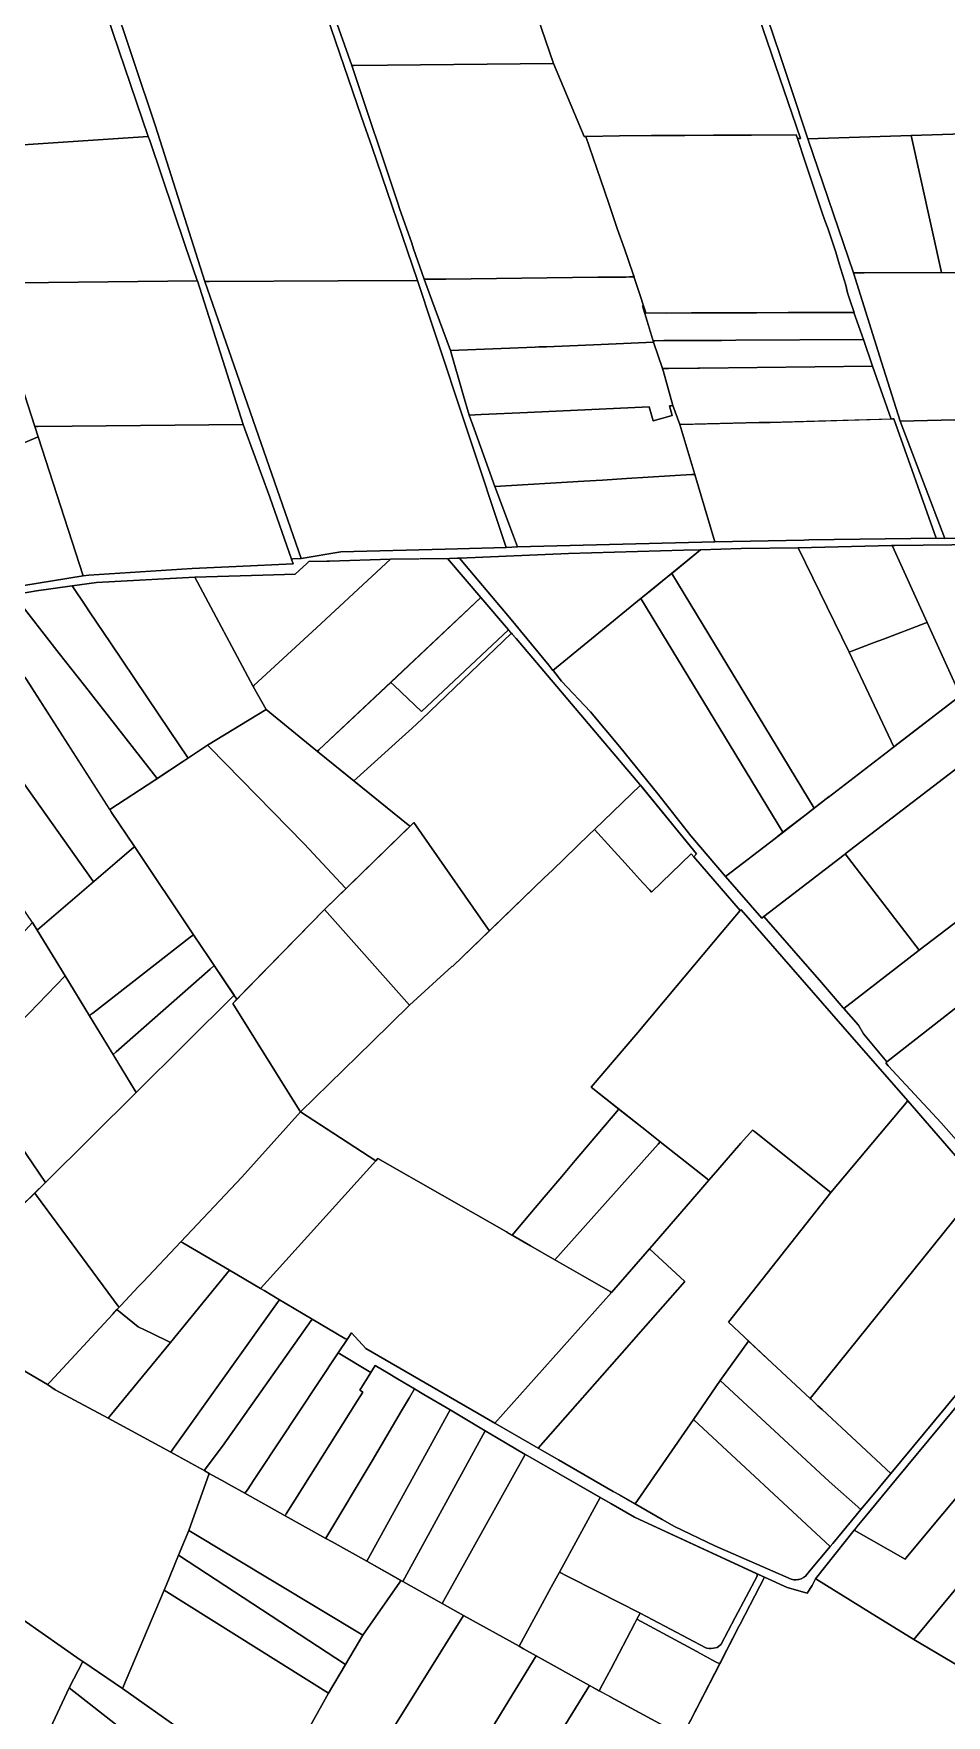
# Model space of a CAD drawing. Header units: metres. Extents: x 3 to 1005126, y 39 to 4383651.
# Drawn here: x 488597 to 489042, y 4372538 to 4373358 of the extents above; entities that cross this region are included whole.
import ezdxf

# ---------------------------------------------------------------- set-up
doc = ezdxf.new("R2010")
doc.units = ezdxf.units.M
doc.header["$MEASUREMENT"] = 0
doc.layers.add('TM_Llucmajor', color=7, linetype='Continuous')

msp = doc.modelspace()

# ---------------------------------------------------------------- linework, layer by layer
at = {"layer": 'TM_Llucmajor', "linetype": 'Continuous', "flags": 128}
for points in [[(488922.27, 4373449.38), (488971.12, 4373306.8), (488970.44, 4373306.81), (488969.55, 4373306.81), (488968.97, 4373308.55), (488947.26, 4373308.36), (488928.72, 4373308.37), (488914.73, 4373308.25), (488898.43, 4373308.14), (488882.72, 4373308.01), (488866.42, 4373307.76), (488866.43, 4373307.75), (488866.43, 4373307.75), (488865.6, 4373307.79), (488850.66, 4373343.3), (488838.68, 4373378.16)], [(488951.81, 4373375.12), (488961.12, 4373347.18), (488966.16, 4373332.05), (488974.61, 4373306.67), (488997, 4373241.28), (489010.65, 4373197.74), (489019.68, 4373168.96), (489041.53, 4373111.61), (489037.3, 4373111.78), (489016.64, 4373170.01), (489016.05, 4373169.99), (489015.24, 4373169.96), (489006.26, 4373195.76), (489006.25, 4373195.78), (489001.75, 4373208.71), (488997.18, 4373221.85), (488997.22, 4373221.85), (488996.22, 4373224.81), (488995.95, 4373225.61), (488995.95, 4373225.61), (488995.61, 4373226.63), (488994.36, 4373230.46), (488994.04, 4373231.45), (488993.2, 4373235.25), (488989.97, 4373245.66), (488988.28, 4373251.28), (488984.37, 4373262.95), (488982.91, 4373266.74), (488981.54, 4373271), (488979.28, 4373277.75), (488973.38, 4373295.35), (488969.55, 4373306.81), (488970.44, 4373306.81), (488971.12, 4373306.8), (488922.27, 4373449.38)], [(488634.84, 4373377.47), (488656.49, 4373312.75), (488680.53, 4373237.05), (488727.47, 4373101.99), (488723.45, 4373101.82), (488722.8, 4373101.66), (488712.28, 4373131.83), (488700, 4373164.96), (488699.26, 4373167.29), (488676.88, 4373237.3), (488676.81, 4373237.52), (488671.16, 4373254.16), (488653.63, 4373305.78), (488652.95, 4373307.76), (488629.99, 4373375.37)], [(488739.65, 4373377.85), (488752.24, 4373342.31), (488774.78, 4373274.67), (488775.49, 4373272.63), (488781.45, 4373255.64), (488782.37, 4373253), (488787.51, 4373238.14), (488791.28, 4373227.84), (488800.29, 4373203.3), (488806.74, 4373181.32), (488809.52, 4373171.89), (488811.9, 4373165.19), (488821.92, 4373136.97), (488831.1, 4373112.77), (488833.02, 4373107.67), (488827.5, 4373107.34), (488827.01, 4373108.83), (488791.53, 4373215.44), (488784.18, 4373237.54), (488761.91, 4373302.83), (488758.15, 4373313.85), (488756.86, 4373317.61), (488735.87, 4373379.15)], [(488584.32, 4373087.54), (488621.24, 4373093.51), (488623.93, 4373093.78), (488674.35, 4373097.13), (488695.86, 4373098.06), (488723.64, 4373099.27), (488722.8, 4373101.66), (488723.45, 4373101.82), (488727.47, 4373101.99), (488746.81, 4373105.14), (488797.81, 4373106.45), (488827.5, 4373107.34), (488833.02, 4373107.67), (488929.26, 4373110.14), (488972.65, 4373110.94), (488975.12, 4373110.98), (489037.3, 4373111.78), (489041.53, 4373111.61), (489140.74, 4373114.18)], [(489058.67, 4373108.76), (489017.17, 4373108.25), (489015.91, 4373108.24), (489015.53, 4373108.24), (488969.98, 4373107.21), (488969.98, 4373107.21), (488942.14, 4373106.75), (488922.34, 4373106.18), (488914.09, 4373105.94), (488857.97, 4373104.33), (488804.77, 4373102.17), (488803.67, 4373102.13), (488799.98, 4373101.98), (488799.79, 4373101.95), (488771.1, 4373101.53), (488741.27, 4373100.7), (488739.99, 4373100.66), (488731.33, 4373100.42), (488730.18, 4373099.36), (488728.49, 4373097.82), (488724.64, 4373094.28), (488708.86, 4373093.82), (488675.62, 4373092.83), (488627.65, 4373090.22), (488615.77, 4373088.55), (488598.45, 4373086.11), (488587.12, 4373084.27)], [(489049.22, 4373034.94), (489032.92, 4373070.8), (489016.05, 4373107.96), (489015.91, 4373108.24), (489017.17, 4373108.25), (489058.67, 4373108.76)], [(489059.43, 4372796.07), (489023.48, 4372837.43), (488991.72, 4372873.77), (488942.08, 4372930.56), (488942.02, 4372930.64), (488942.02, 4372930.64), (488941.67, 4372930.22), (488919.12, 4372956.47), (488920.42, 4372957.9), (488892.78, 4372991.65), (488832.45, 4373062.95), (488830.48, 4373065.11), (488828.78, 4373066.97), (488828.58, 4373067.22), (488815.22, 4373082.87), (488798.96, 4373101.93), (488799.79, 4373101.95), (488799.98, 4373101.98), (488803.67, 4373102.13), (488804.77, 4373102.17), (488809.84, 4373096.12), (488811.65, 4373093.95), (488829.06, 4373073.15), (488848.25, 4373049.87), (488850.34, 4373047.33), (488850.53, 4373047.1), (488854.58, 4373042.18), (488868.68, 4373027.18), (488882.75, 4373010.18), (488901.44, 4372987.11), (488917.67, 4372966.65), (488934.51, 4372946.89), (488952.18, 4372926.52), (488953.24, 4372927.33), (488953.27, 4372927.3), (488981.27, 4372895.12), (488991.97, 4372882.82), (488992.31, 4372882.43), (488999.4, 4372874.28), (489001.85, 4372870.11), (489013.16, 4372856.42), (489012.65, 4372856.02), (489012.67, 4372856), (489013.8, 4372854.56), (489039.69, 4372826.74), (489052.09, 4372812.78)], [(489052.09, 4372812.78), (489039.69, 4372826.74), (489013.8, 4372854.56), (489012.67, 4372856), (489012.65, 4372856.02), (489013.16, 4372856.42), (489069.18, 4372900.28)], [(489060.56, 4372704.55), (489017.94, 4372653.1), (489003.43, 4372635.58), (488998.6, 4372629.73), (488998.34, 4372629.43), (488997.32, 4372628.09), (488997.28, 4372628.12), (488978.45, 4372604.37), (488976.78, 4372601.08), (488976.78, 4372601.08), (488974.29, 4372597.4), (488964.59, 4372600.06), (488953.49, 4372605.19), (488890.17, 4372634.48), (488878.61, 4372641.08), (488836.88, 4372664.91), (488836.76, 4372664.98), (488822.72, 4372673.31), (488817.33, 4372676.51), (488800.16, 4372686.69), (488787.36, 4372694.28), (488782.77, 4372697.01), (488774.53, 4372701.9), (488769.98, 4372704.6), (488763.68, 4372708.34), (488763.57, 4372708.4), (488761.42, 4372705), (488745.62, 4372714.54), (488749.92, 4372721.01), (488749.94, 4372721.04), (488752.08, 4372724.27), (488759.1, 4372716.63), (488820.07, 4372681.44), (488822.03, 4372680.31), (488843.16, 4372668.11), (488845.44, 4372666.8), (488853.02, 4372662.41), (488879.77, 4372646.98), (488881.27, 4372646.12), (488881.51, 4372645.99), (488882.76, 4372645.27), (488893.14, 4372639.35), (488903.68, 4372633.33), (488909.62, 4372629.94), (488929.32, 4372620.43), (488966.55, 4372604.12), (488967.78, 4372603.89), (488969.04, 4372603.87), (488969.93, 4372603.97), (488970.28, 4372604.04), (488971.48, 4372604.4), (488972.61, 4372604.96), (488973.52, 4372605.6), (488975.55, 4372608.05), (488985.62, 4372620.18), (488986.79, 4372621.59), (489000.53, 4372638.15), (489004.92, 4372643.44), (489015.11, 4372655.73), (489084.6, 4372739.47)]]:
    msp.add_lwpolyline(points, dxfattribs=at)
for points in [[(488563.73, 4373369.38), (488629.14, 4373377.88), (488629.36, 4373377.23), (488629.99, 4373375.37), (488652.95, 4373307.76), (488555.07, 4373301.18), (488554.04, 4373301.42), (488547.12, 4373315.56), (488523.42, 4373363.01), (488523.06, 4373363.62), (488540.69, 4373366.12), (488563.73, 4373369.38)], [(488656.49, 4373312.75), (488634.84, 4373377.47), (488636.21, 4373377.49), (488735.87, 4373379.15), (488756.86, 4373317.61), (488758.15, 4373313.85), (488761.91, 4373302.83), (488784.18, 4373237.54), (488745.57, 4373237.36), (488682.64, 4373237.06), (488680.53, 4373237.05), (488656.49, 4373312.75)], [(488752.24, 4373342.31), (488739.65, 4373377.85), (488762.26, 4373378.03), (488823.37, 4373378.51), (488825.01, 4373378.47), (488838.68, 4373378.16), (488850.66, 4373343.3), (488753.41, 4373342.32), (488752.24, 4373342.31)], [(488961.12, 4373347.18), (488951.81, 4373375.12), (488997.07, 4373376.44), (489005.44, 4373376.68), (489054.98, 4373378.12), (489066.1, 4373343.7), (489076.03, 4373309.9), (489025.12, 4373308.16), (488984.68, 4373306.96), (488974.61, 4373306.67), (488966.16, 4373332.05), (488961.12, 4373347.18)], [(488889.56, 4373239.25), (488888.38, 4373239.24), (488887.72, 4373239.23), (488885.84, 4373239.18), (488880.78, 4373239.15), (488876.04, 4373239.1), (488872.3, 4373239.05), (488798.1, 4373238.21), (488787.51, 4373238.14), (488782.37, 4373253), (488781.45, 4373255.64), (488775.49, 4373272.63), (488774.78, 4373274.67), (488752.24, 4373342.31), (488753.41, 4373342.32), (488850.66, 4373343.3), (488865.6, 4373307.79), (488866.43, 4373307.75), (488873.49, 4373286.91), (488877.6, 4373275), (488881.89, 4373262.45), (488885.2, 4373252.93), (488889.24, 4373241.16), (488889.88, 4373239.25), (488889.56, 4373239.25)], [(488574.95, 4373236.14), (488573.64, 4373240.08), (488567.4, 4373259.6), (488567.22, 4373260.17), (488554.04, 4373301.42), (488555.07, 4373301.18), (488652.95, 4373307.76), (488653.63, 4373305.78), (488671.16, 4373254.16), (488676.81, 4373237.52), (488676.88, 4373237.3), (488574.95, 4373236.14)], [(488995.95, 4373225.61), (488996.22, 4373224.81), (488997.22, 4373221.85), (488997.18, 4373221.85), (488975.18, 4373221.92), (488965.1, 4373221.91), (488949.65, 4373221.81), (488932.1, 4373221.73), (488917.88, 4373221.67), (488905.6, 4373221.56), (488895.72, 4373221.67), (488894.58, 4373225.16), (488892.95, 4373230.12), (488889.97, 4373238.97), (488889.24, 4373241.16), (488885.2, 4373252.93), (488881.89, 4373262.45), (488877.6, 4373275), (488873.49, 4373286.91), (488866.43, 4373307.75), (488866.42, 4373307.76), (488882.72, 4373308.01), (488898.43, 4373308.14), (488914.73, 4373308.25), (488928.72, 4373308.37), (488947.26, 4373308.36), (488968.97, 4373308.55), (488969.55, 4373306.81), (488973.38, 4373295.35), (488979.28, 4373277.75), (488981.54, 4373271), (488982.91, 4373266.74), (488984.37, 4373262.95), (488988.28, 4373251.28), (488989.97, 4373245.66), (488993.2, 4373235.25), (488994.04, 4373231.45), (488994.36, 4373230.46), (488995.61, 4373226.63), (488995.95, 4373225.61)], [(488997, 4373241.28), (488974.61, 4373306.67), (488984.68, 4373306.96), (489025.12, 4373308.16), (489039.84, 4373241.42), (489002.15, 4373241.3), (488997, 4373241.28)], [(489039.84, 4373241.42), (489025.12, 4373308.16), (489076.03, 4373309.9), (489097.89, 4373240.31), (489039.84, 4373241.42)], [(488676.88, 4373237.3), (488699.26, 4373167.29), (488599, 4373166.37), (488598.38, 4373166.37), (488597.64, 4373166.37), (488587.86, 4373196.53), (488577.14, 4373229.63), (488575.17, 4373235.49), (488574.95, 4373236.14), (488676.88, 4373237.3)], [(488727.47, 4373101.99), (488680.53, 4373237.05), (488682.64, 4373237.06), (488745.57, 4373237.36), (488784.18, 4373237.54), (488791.53, 4373215.44), (488827.01, 4373108.83), (488827.5, 4373107.34), (488797.81, 4373106.45), (488746.81, 4373105.14), (488727.47, 4373101.99)], [(488889.56, 4373239.25), (488889.88, 4373239.25), (488889.97, 4373238.97), (488892.95, 4373230.12), (488894.58, 4373225.16), (488894.06, 4373225.16), (488899.42, 4373207.47), (488873.84, 4373206.33), (488847.18, 4373205.23), (488843.5, 4373205.08), (488841.74, 4373205), (488800.29, 4373203.3), (488791.28, 4373227.84), (488787.51, 4373238.14), (488798.1, 4373238.21), (488872.3, 4373239.05), (488876.04, 4373239.1), (488880.78, 4373239.15), (488885.84, 4373239.18), (488887.72, 4373239.23), (488888.38, 4373239.24), (488889.56, 4373239.25)], [(489010.65, 4373197.74), (488997, 4373241.28), (489002.15, 4373241.3), (489039.84, 4373241.42), (489097.89, 4373240.31), (489101.92, 4373227.51), (489119.63, 4373171.32), (489019.68, 4373168.96), (489010.65, 4373197.74)], [(488997.18, 4373221.85), (489001.75, 4373208.71), (488939.52, 4373208.36), (488932.56, 4373208.32), (488923.59, 4373208.27), (488920.84, 4373208.26), (488916.8, 4373208.23), (488904.37, 4373208.17), (488900.07, 4373208.14), (488899.22, 4373208.14), (488895.18, 4373221.47), (488894.06, 4373225.16), (488894.58, 4373225.16), (488895.72, 4373221.67), (488905.6, 4373221.56), (488917.88, 4373221.67), (488932.1, 4373221.73), (488949.65, 4373221.81), (488965.1, 4373221.91), (488975.18, 4373221.92), (488997.18, 4373221.85)], [(488907.21, 4373176.42), (488908.53, 4373171.71), (488899.24, 4373169.05), (488897.26, 4373175.96), (488837.87, 4373173.18), (488815.24, 4373172.15), (488809.52, 4373171.89), (488806.74, 4373181.32), (488800.29, 4373203.3), (488841.74, 4373205), (488843.5, 4373205.08), (488847.18, 4373205.23), (488873.84, 4373206.33), (488899.42, 4373207.47), (488903.7, 4373194.51), (488903.98, 4373193.7), (488904.02, 4373193.55), (488908.85, 4373176.5), (488908.03, 4373176.46), (488907.21, 4373176.42)], [(489001.75, 4373208.71), (489006.25, 4373195.78), (488921.89, 4373194.73), (488921.06, 4373194.72), (488906.67, 4373194.55), (488905.93, 4373194.54), (488904.29, 4373194.52), (488903.7, 4373194.51), (488899.42, 4373207.47), (488899.22, 4373208.14), (488900.07, 4373208.14), (488904.37, 4373208.17), (488916.8, 4373208.23), (488920.84, 4373208.26), (488923.59, 4373208.27), (488932.56, 4373208.32), (488939.52, 4373208.36), (489001.75, 4373208.71)], [(488599.27, 4373161.34), (488512.93, 4373124.61), (488512.81, 4373124.81), (488494.39, 4373155.63), (488587.86, 4373196.53), (488599.27, 4373161.34)], [(488904.02, 4373193.55), (488903.98, 4373193.7), (488903.7, 4373194.51), (488904.29, 4373194.52), (488905.93, 4373194.54), (488906.67, 4373194.55), (488921.06, 4373194.72), (488921.89, 4373194.73), (489006.25, 4373195.78), (489006.26, 4373195.76), (489015.24, 4373169.96), (488956.23, 4373168.3), (488951.93, 4373168.21), (488950.99, 4373168.19), (488913.16, 4373167.25), (488912.22, 4373167.23), (488908.85, 4373176.5), (488904.02, 4373193.55)], [(488908.85, 4373176.5), (488912.22, 4373167.23), (488919.61, 4373142.94), (488917.94, 4373142.84), (488886.15, 4373140.89), (488874.5, 4373140.18), (488865.34, 4373139.63), (488821.92, 4373136.97), (488811.9, 4373165.19), (488809.52, 4373171.89), (488815.24, 4373172.15), (488837.87, 4373173.18), (488897.26, 4373175.96), (488899.24, 4373169.05), (488908.53, 4373171.71), (488907.21, 4373176.42), (488908.03, 4373176.46), (488908.85, 4373176.5)], [(488722.8, 4373101.66), (488723.64, 4373099.27), (488695.86, 4373098.06), (488674.35, 4373097.13), (488623.93, 4373093.78), (488621.24, 4373093.51), (488599.27, 4373161.34), (488597.64, 4373166.37), (488598.38, 4373166.37), (488599, 4373166.37), (488699.26, 4373167.29), (488700, 4373164.96), (488712.28, 4373131.83), (488722.8, 4373101.66)], [(488919.61, 4373142.94), (488912.22, 4373167.23), (488950.99, 4373168.19), (488951.93, 4373168.21), (488956.23, 4373168.3), (489016.05, 4373169.99), (489016.64, 4373170.01), (489037.3, 4373111.78), (488975.12, 4373110.98), (488972.65, 4373110.94), (488929.26, 4373110.14), (488919.61, 4373142.94)], [(489041.53, 4373111.61), (489019.68, 4373168.96), (489119.63, 4373171.32), (489140.74, 4373114.18), (489041.53, 4373111.61)], [(488584.32, 4373087.54), (488583.6, 4373087.43), (488565.23, 4373084.75), (488564.81, 4373084.73), (488538.42, 4373083.1), (488513.25, 4373124.09), (488512.93, 4373124.61), (488599.27, 4373161.34), (488621.24, 4373093.51), (488584.32, 4373087.54)], [(488831.1, 4373112.77), (488821.92, 4373136.97), (488865.34, 4373139.63), (488874.5, 4373140.18), (488886.15, 4373140.89), (488917.94, 4373142.84), (488919.61, 4373142.94), (488929.26, 4373110.14), (488833.02, 4373107.67), (488831.1, 4373112.77)], [(488906.38, 4373093.14), (488891.64, 4373081.09), (488850.34, 4373047.33), (488848.25, 4373049.87), (488829.06, 4373073.15), (488811.65, 4373093.95), (488809.84, 4373096.12), (488804.77, 4373102.17), (488857.97, 4373104.33), (488914.09, 4373105.94), (488922.34, 4373106.18), (488906.38, 4373093.14)], [(488977.83, 4372980.25), (488908.25, 4373094.67), (488922.34, 4373106.18), (488942.14, 4373106.75), (488969.98, 4373107.21), (488994.9, 4373056.3), (489016.57, 4373010.03), (489014.2, 4373008.2), (488984.51, 4372985.37), (488985.11, 4372985.9), (488977.83, 4372980.25)], [(488969.98, 4373107.21), (489015.53, 4373108.24), (489015.91, 4373108.24), (489016.05, 4373107.96), (489032.92, 4373070.8), (489031.89, 4373070.33), (489011.5, 4373062.59), (489007.06, 4373060.91), (488996.52, 4373056.91), (488994.9, 4373056.3), (488969.98, 4373107.21)], [(488730.18, 4373099.36), (488731.33, 4373100.42), (488739.99, 4373100.66), (488741.27, 4373100.7), (488771.1, 4373101.53), (488734.92, 4373068.06), (488704.49, 4373039.92), (488704.09, 4373039.54), (488675.62, 4373092.83), (488708.86, 4373093.82), (488724.64, 4373094.28), (488728.49, 4373097.82), (488730.18, 4373099.36)], [(488815.22, 4373082.87), (488736.16, 4373008.57), (488735.44, 4373007.89), (488710.48, 4373028.33), (488704.09, 4373039.54), (488704.49, 4373039.92), (488734.92, 4373068.06), (488771.1, 4373101.53), (488798.96, 4373101.93), (488815.22, 4373082.87)], [(488627.65, 4373090.22), (488675.62, 4373092.83), (488704.09, 4373039.54), (488710.48, 4373028.33), (488710.41, 4373028.29), (488681.89, 4373010.86), (488672.35, 4373004.58), (488663.28, 4373018.04), (488657.92, 4373026), (488634.45, 4373060.83), (488624.31, 4373075.87), (488622.41, 4373078.7), (488615.77, 4373088.55), (488627.65, 4373090.22)], [(488899.88, 4373087.83), (488906.38, 4373093.14), (488908.25, 4373094.67), (488977.83, 4372980.25), (488973.15, 4372976.62), (488970.53, 4372974.59), (488962.55, 4372968.4), (488893.23, 4373082.4), (488899.88, 4373087.83)], [(488657.3, 4372994.67), (488656.08, 4372993.86), (488634.19, 4372979.45), (488593.45, 4373042.96), (488568.74, 4373081.29), (488587.12, 4373084.27), (488587.44, 4373083.85), (488609.54, 4373055.64), (488621.82, 4373039.97), (488657.3, 4372994.67)], [(488609.54, 4373055.64), (488587.44, 4373083.85), (488587.12, 4373084.27), (488598.45, 4373086.11), (488615.77, 4373088.55), (488622.41, 4373078.7), (488624.31, 4373075.87), (488634.45, 4373060.83), (488657.92, 4373026), (488663.28, 4373018.04), (488672.35, 4373004.58), (488670.14, 4373003.12), (488657.3, 4372994.67), (488621.82, 4373039.97), (488609.54, 4373055.64)], [(488828.58, 4373067.22), (488786.22, 4373027.29), (488772.81, 4373040.06), (488771.25, 4373041.54), (488815.22, 4373082.87), (488828.58, 4373067.22)], [(488962.55, 4372968.4), (488958.67, 4372965.39), (488934.51, 4372946.89), (488917.67, 4372966.65), (488901.44, 4372987.11), (488882.75, 4373010.18), (488868.68, 4373027.18), (488854.58, 4373042.18), (488850.53, 4373047.1), (488850.34, 4373047.33), (488891.64, 4373081.09), (488893.23, 4373082.4), (488962.55, 4372968.4)], [(488736.16, 4373008.57), (488771.25, 4373041.54), (488772.81, 4373040.06), (488786.22, 4373027.29), (488828.58, 4373067.22), (488828.78, 4373066.97), (488830.07, 4373065.55), (488786.45, 4373023.6), (488781.59, 4373019.18), (488775.18, 4373013.37), (488754.69, 4372994.78), (488753.26, 4372993.49), (488735.44, 4373007.89), (488736.16, 4373008.57)], [(488846.09, 4372946.15), (488819.35, 4372920.34), (488818.77, 4372921.18), (488782.43, 4372973.14), (488780.61, 4372971.37), (488779.68, 4372972.13), (488753.26, 4372993.49), (488754.69, 4372994.78), (488775.18, 4373013.37), (488781.59, 4373019.18), (488786.45, 4373023.6), (488830.07, 4373065.55), (488830.48, 4373065.11), (488832.45, 4373062.95), (488892.78, 4372991.65), (488893.02, 4372991.35), (488870.62, 4372969.78), (488868.06, 4372967.32), (488850.1, 4372950.02), (488846.09, 4372946.15)], [(489032.92, 4373070.8), (489049.22, 4373034.94), (489047.47, 4373033.79), (489016.57, 4373010.03), (488994.9, 4373056.3), (488996.52, 4373056.91), (489007.06, 4373060.91), (489011.5, 4373062.59), (489031.89, 4373070.33), (489032.92, 4373070.8)], [(488572.96, 4373022.31), (488592.69, 4373044.14), (488593.45, 4373042.96), (488635.07, 4372978.08), (488646.23, 4372961.42), (488645.93, 4372961.16), (488626.21, 4372944.25), (488625.89, 4372944.7), (488572.34, 4373019.95), (488571.67, 4373020.89), (488572.96, 4373022.31)], [(488992.9, 4372957.84), (488992.46, 4372957.5), (488955.93, 4372929.4), (488953.24, 4372927.33), (488952.18, 4372926.52), (488934.51, 4372946.89), (488958.67, 4372965.39), (488973.15, 4372976.62), (488985.11, 4372985.9), (488984.51, 4372985.37), (489047.47, 4373033.79), (489049.22, 4373034.94), (489060.68, 4373009.73), (489056.16, 4373006.27), (489020.75, 4372979.27), (488992.9, 4372957.84)], [(488749.2, 4372941.14), (488728.91, 4372962.75), (488682.8, 4373009.92), (488681.89, 4373010.86), (488710.41, 4373028.29), (488710.48, 4373028.33), (488735.44, 4373007.89), (488779.68, 4372972.13), (488780.61, 4372971.37), (488749.4, 4372940.93), (488749.2, 4372941.14)], [(488559.66, 4373007.61), (488571.67, 4373020.89), (488572.34, 4373019.95), (488625.89, 4372944.7), (488626.21, 4372944.25), (488598.85, 4372920.79), (488598.75, 4372920.71), (488596.49, 4372924.41), (488582.32, 4372945.2), (488566.93, 4372969.8), (488550.11, 4372995.76), (488549.63, 4372996.5), (488559.66, 4373007.61)], [(488681.89, 4373010.86), (488682.8, 4373009.92), (488728.91, 4372962.75), (488749.2, 4372941.14), (488749.4, 4372940.93), (488738.92, 4372930.7), (488696.11, 4372886.99), (488694.9, 4372888.79), (488682.46, 4372907.35), (488675.02, 4372918.45), (488646.23, 4372961.42), (488635.07, 4372978.08), (488634.19, 4372979.45), (488656.08, 4372993.86), (488670.14, 4373003.12), (488681.89, 4373010.86)], [(489028.94, 4372910.91), (488992.9, 4372957.84), (489020.75, 4372979.27), (489056.16, 4373006.27), (489060.68, 4373009.73), (489081.08, 4372964.82), (489085.88, 4372954.26), (489085.81, 4372954.21), (489083, 4372951.99), (489028.94, 4372910.91)], [(488893.02, 4372991.35), (488920.42, 4372957.9), (488919.12, 4372956.47), (488917.82, 4372957.97), (488898.4, 4372939.27), (488897.57, 4372940.18), (488894.25, 4372943.83), (488889.82, 4372948.69), (488885.55, 4372953.38), (488880.4, 4372959.03), (488870.62, 4372969.78), (488893.02, 4372991.35)], [(488801.35, 4372902.96), (488846.09, 4372946.15), (488850.1, 4372950.02), (488868.06, 4372967.32), (488870.62, 4372969.78), (488880.4, 4372959.03), (488885.55, 4372953.38), (488889.82, 4372948.69), (488894.25, 4372943.83), (488897.57, 4372940.18), (488898.4, 4372939.27), (488917.82, 4372957.97), (488919.12, 4372956.47), (488941.67, 4372930.22), (488932.94, 4372919.82), (488910.16, 4372892.67), (488891.82, 4372870.83), (488869.04, 4372844.05), (488869.71, 4372843.48), (488882.48, 4372833.4), (488882.38, 4372833.28), (488879.66, 4372830.08), (488875.01, 4372824.59), (488861.2, 4372808.29), (488854.62, 4372800.52), (488846.12, 4372790.49), (488839.06, 4372782.16), (488830.43, 4372771.97), (488828.1, 4372773.32), (488827.72, 4372773.53), (488764.89, 4372809.3), (488763.87, 4372808.16), (488742.92, 4372821.8), (488727.21, 4372832.03), (488762.15, 4372866.27), (488780.41, 4372884.16), (488800.94, 4372902.91), (488801.15, 4372903.13), (488801.35, 4372902.96)], [(488818.77, 4372921.18), (488819.35, 4372920.34), (488801.35, 4372902.96), (488801.15, 4372903.13), (488800.94, 4372902.91), (488780.41, 4372884.16), (488738.92, 4372930.7), (488782.43, 4372973.14), (488818.77, 4372921.18)], [(488598.85, 4372920.79), (488645.93, 4372961.16), (488646.23, 4372961.42), (488675.02, 4372918.45), (488673.42, 4372917.21), (488625.9, 4372880.24), (488625.14, 4372879.64), (488624.22, 4372878.93), (488612.32, 4372898.45), (488598.75, 4372920.71), (488598.85, 4372920.79)], [(488992.46, 4372957.5), (488992.9, 4372957.84), (489028.94, 4372910.91), (488992.31, 4372882.43), (488991.97, 4372882.82), (488981.27, 4372895.12), (488953.27, 4372927.3), (488953.24, 4372927.33), (488955.93, 4372929.4), (488992.46, 4372957.5)], [(489085.88, 4372954.26), (489099.59, 4372924.09), (489099.32, 4372923.88), (489069.23, 4372900.32), (489069.18, 4372900.28), (489013.16, 4372856.42), (489001.85, 4372870.11), (488999.4, 4372874.28), (488992.31, 4372882.43), (489028.94, 4372910.91), (489083, 4372951.99), (489085.81, 4372954.21), (489085.88, 4372954.26)], [(488726.53, 4372833.12), (488694.16, 4372885), (488738.92, 4372930.7), (488780.41, 4372884.16), (488762.15, 4372866.27), (488727.21, 4372832.03), (488726.53, 4372833.12)], [(488932.94, 4372919.82), (488941.67, 4372930.22), (488942.02, 4372930.64), (488942.08, 4372930.56), (488991.72, 4372873.77), (489023.48, 4372837.43), (488985.92, 4372792.74), (488948.58, 4372822.5), (488947.68, 4372823.22), (488942.06, 4372816.75), (488930.81, 4372803.8), (488926.4, 4372798.72), (488925.59, 4372799.36), (488912.62, 4372809.6), (488902.65, 4372817.47), (488900.8, 4372818.93), (488893.64, 4372824.59), (488869.71, 4372843.48), (488869.04, 4372844.05), (488891.82, 4372870.83), (488910.16, 4372892.67), (488932.94, 4372919.82)], [(488612.32, 4372898.45), (488568.36, 4372852.97), (488525.85, 4372814.96), (488523.55, 4372812.91), (488511.82, 4372832.17), (488514.01, 4372834.55), (488596.49, 4372924.41), (488598.75, 4372920.71), (488612.32, 4372898.45)], [(488683.16, 4372901.72), (488637.2, 4372861.34), (488635.73, 4372860.05), (488624.22, 4372878.93), (488625.14, 4372879.64), (488625.9, 4372880.24), (488673.42, 4372917.21), (488675.02, 4372918.45), (488682.46, 4372907.35), (488685.1, 4372903.42), (488683.16, 4372901.72)], [(488647.02, 4372841.52), (488635.73, 4372860.05), (488637.2, 4372861.34), (488683.16, 4372901.72), (488685.1, 4372903.42), (488694.76, 4372889), (488647.02, 4372841.52)], [(488602.87, 4372797.6), (488587.39, 4372820.42), (488568.36, 4372852.97), (488612.32, 4372898.45), (488624.22, 4372878.93), (488647.02, 4372841.52), (488602.87, 4372797.6)], [(488650.46, 4372749.26), (488648.12, 4372746.99), (488639.49, 4372737.66), (488638.7, 4372736.8), (488638.26, 4372737.39), (488598.4, 4372791.22), (488597.51, 4372792.42), (488602.87, 4372797.6), (488647.02, 4372841.52), (488694.76, 4372889), (488694.9, 4372888.79), (488696.11, 4372886.99), (488694.16, 4372885), (488726.53, 4372833.12), (488727.21, 4372832.03), (488698.52, 4372800.19), (488668.85, 4372768.76), (488650.46, 4372749.26)], [(489059.43, 4372796.07), (488975.88, 4372692.26), (488957.33, 4372709.53), (488943.76, 4372722.16), (488935.93, 4372729.46), (488971.27, 4372774.19), (488985.92, 4372792.74), (489023.48, 4372837.43), (489059.43, 4372796.07)], [(488698.52, 4372800.19), (488727.21, 4372832.03), (488763.87, 4372808.16), (488711, 4372749.48), (488707.75, 4372745.88), (488692.55, 4372754.82), (488669.72, 4372768.24), (488668.85, 4372768.76), (488698.52, 4372800.19)], [(488882.48, 4372833.4), (488893.64, 4372824.59), (488900.8, 4372818.93), (488902.65, 4372817.47), (488901.64, 4372816.34), (488851.29, 4372759.96), (488839.41, 4372766.8), (488830.43, 4372771.97), (488839.06, 4372782.16), (488846.12, 4372790.49), (488854.62, 4372800.52), (488861.2, 4372808.29), (488875.01, 4372824.59), (488879.66, 4372830.08), (488882.38, 4372833.28), (488882.48, 4372833.4)], [(488558.8, 4372755.04), (488550.91, 4372768), (488543.93, 4372779.46), (488546, 4372781.41), (488587.39, 4372820.42), (488602.87, 4372797.6), (488560.66, 4372756.79), (488558.8, 4372755.04)], [(488845.44, 4372666.8), (488843.16, 4372668.11), (488887.51, 4372718.52), (488890.72, 4372722.16), (488914.6, 4372749.31), (488897.4, 4372765.33), (488899.65, 4372767.93), (488920.51, 4372791.94), (488926.4, 4372798.72), (488930.81, 4372803.8), (488942.06, 4372816.75), (488947.68, 4372823.22), (488948.58, 4372822.5), (488985.92, 4372792.74), (488971.27, 4372774.19), (488935.93, 4372729.46), (488943.76, 4372722.16), (488945.8, 4372720.26), (488931.89, 4372701), (488918.83, 4372682.08), (488890.46, 4372640.97), (488890.41, 4372640.91), (488882.76, 4372645.27), (488881.51, 4372645.99), (488881.27, 4372646.12), (488879.77, 4372646.98), (488853.02, 4372662.41), (488845.44, 4372666.8)], [(488912.62, 4372809.6), (488925.59, 4372799.36), (488926.4, 4372798.72), (488920.51, 4372791.94), (488899.65, 4372767.93), (488878.92, 4372744.06), (488878.21, 4372744.47), (488864.95, 4372752.1), (488851.29, 4372759.96), (488901.64, 4372816.34), (488902.65, 4372817.47), (488912.62, 4372809.6)], [(488749.94, 4372721.04), (488749.92, 4372721.01), (488748.89, 4372721.62), (488748.88, 4372721.63), (488732.93, 4372731.02), (488719.74, 4372738.79), (488716.9, 4372740.47), (488709.39, 4372744.92), (488707.75, 4372745.88), (488711, 4372749.48), (488763.87, 4372808.16), (488764.89, 4372809.3), (488827.72, 4372773.53), (488828.1, 4372773.32), (488839.41, 4372766.8), (488851.29, 4372759.96), (488864.95, 4372752.1), (488878.21, 4372744.47), (488878.92, 4372744.06), (488822.03, 4372680.31), (488820.07, 4372681.44), (488759.1, 4372716.63), (488752.08, 4372724.27), (488749.94, 4372721.04)], [(489096.94, 4372754.34), (489084.6, 4372739.47), (489015.11, 4372655.73), (488981.67, 4372686.86), (488979.6, 4372688.8), (488976.27, 4372691.9), (488975.88, 4372692.26), (489059.43, 4372796.07), (489065.77, 4372788.78), (489096.94, 4372754.34)], [(488598.4, 4372791.22), (488638.26, 4372737.39), (488638.7, 4372736.8), (488635.46, 4372733.3), (488605.01, 4372700.38), (488603.83, 4372699.1), (488588.82, 4372707.89), (488575.62, 4372728.6), (488559.03, 4372754.66), (488558.8, 4372755.04), (488560.66, 4372756.79), (488597.51, 4372792.42), (488598.4, 4372791.22)], [(488650.46, 4372749.26), (488668.85, 4372768.76), (488669.72, 4372768.24), (488692.55, 4372754.82), (488691.12, 4372753.08), (488663.69, 4372719.66), (488663.14, 4372719.93), (488654.83, 4372723.94), (488647.93, 4372727.28), (488637.62, 4372735.64), (488638.7, 4372736.8), (488639.49, 4372737.66), (488648.12, 4372746.99), (488650.46, 4372749.26)], [(488843.16, 4372668.11), (488822.03, 4372680.31), (488878.92, 4372744.06), (488897.4, 4372765.33), (488914.6, 4372749.31), (488890.72, 4372722.16), (488887.51, 4372718.52), (488843.16, 4372668.11)], [(488707.75, 4372745.88), (488709.39, 4372744.92), (488716.9, 4372740.47), (488715.96, 4372739.15), (488664.93, 4372667.51), (488663.95, 4372666.13), (488633.33, 4372682.66), (488634.15, 4372683.66), (488663.69, 4372719.66), (488691.12, 4372753.08), (488692.55, 4372754.82), (488707.75, 4372745.88)], [(488680.19, 4372657.16), (488663.95, 4372666.13), (488664.93, 4372667.51), (488715.96, 4372739.15), (488716.9, 4372740.47), (488719.74, 4372738.79), (488732.93, 4372731.02), (488732.45, 4372730.35), (488689.08, 4372668.98), (488680.19, 4372657.16)], [(488647.93, 4372727.28), (488654.83, 4372723.94), (488663.14, 4372719.93), (488663.69, 4372719.66), (488634.15, 4372683.66), (488633.33, 4372682.66), (488607.59, 4372696.55), (488603.83, 4372699.1), (488605.01, 4372700.38), (488635.46, 4372733.3), (488637.62, 4372735.64), (488647.93, 4372727.28)], [(488689.08, 4372668.98), (488732.45, 4372730.35), (488732.93, 4372731.02), (488748.88, 4372721.63), (488748.89, 4372721.62), (488749.92, 4372721.01), (488745.62, 4372714.54), (488707.22, 4372656.77), (488704.52, 4372652.72), (488701.26, 4372647.8), (488700.11, 4372646.08), (488692.39, 4372650.39), (488688.59, 4372652.51), (488685.89, 4372654.01), (488682.69, 4372655.78), (488680.58, 4372656.95), (488680.19, 4372657.16), (488689.08, 4372668.98)], [(488756.43, 4372696.21), (488757.61, 4372695.46), (488754.96, 4372691.24), (488724.43, 4372642.67), (488720.27, 4372636.06), (488719.69, 4372635.14), (488700.11, 4372646.08), (488701.26, 4372647.8), (488704.52, 4372652.72), (488707.22, 4372656.77), (488745.62, 4372714.54), (488761.42, 4372705), (488756.05, 4372696.44), (488756.43, 4372696.21)], [(489000.53, 4372638.15), (488985.06, 4372651.81), (488931.89, 4372701), (488945.8, 4372720.26), (488957.33, 4372709.53), (488975.88, 4372692.26), (488976.27, 4372691.9), (488979.6, 4372688.8), (488981.67, 4372686.86), (489015.11, 4372655.73), (489004.92, 4372643.44), (489000.53, 4372638.15)], [(488561.79, 4372605.43), (488553.93, 4372610.93), (488547.56, 4372615.39), (488562.36, 4372648.66), (488567.63, 4372660.46), (488588.82, 4372707.89), (488603.83, 4372699.1), (488607.59, 4372696.55), (488633.33, 4372682.66), (488663.95, 4372666.13), (488680.58, 4372656.95), (488682.69, 4372655.78), (488672.76, 4372628), (488667.72, 4372615.85), (488661.61, 4372601.09), (488660.7, 4372598.89), (488640.33, 4372550.86), (488620.97, 4372564.05), (488619.71, 4372564.84), (488573.28, 4372597.37), (488567.3, 4372601.56), (488561.79, 4372605.43)], [(488756.43, 4372696.21), (488756.05, 4372696.44), (488761.42, 4372705), (488763.57, 4372708.4), (488763.68, 4372708.34), (488769.98, 4372704.6), (488774.53, 4372701.9), (488782.77, 4372697.01), (488780.3, 4372692.82), (488776.5, 4372686.36), (488762.13, 4372661.94), (488739.57, 4372624.15), (488739.52, 4372624.07), (488719.69, 4372635.14), (488720.27, 4372636.06), (488724.43, 4372642.67), (488754.96, 4372691.24), (488757.61, 4372695.46), (488756.43, 4372696.21)], [(489058.56, 4372657.65), (489022.54, 4372614.47), (489022.13, 4372613.98), (488997.32, 4372628.09), (488998.34, 4372629.43), (488998.6, 4372629.73), (489003.43, 4372635.58), (489017.94, 4372653.1), (489060.56, 4372704.55), (489079.98, 4372684.22), (489080.09, 4372684.1), (489077.39, 4372680.91), (489058.56, 4372657.65)], [(489063.78, 4372552.71), (489026.33, 4372574.84), (489080.27, 4372639.55), (489098.28, 4372660.96), (489100.59, 4372663.73), (489137.96, 4372708.59), (489161.57, 4372681.99), (489063.78, 4372552.71)], [(488739.57, 4372624.15), (488762.13, 4372661.94), (488776.5, 4372686.36), (488780.3, 4372692.82), (488782.77, 4372697.01), (488787.36, 4372694.28), (488800.16, 4372686.69), (488759.54, 4372612.9), (488742.64, 4372622.33), (488739.52, 4372624.07), (488739.57, 4372624.15)], [(488985.62, 4372620.18), (488918.99, 4372681.92), (488918.83, 4372682.08), (488931.89, 4372701), (488985.06, 4372651.81), (489000.53, 4372638.15), (488986.79, 4372621.59), (488985.62, 4372620.18)], [(488777.08, 4372603.1), (488759.54, 4372612.9), (488800.16, 4372686.69), (488817.33, 4372676.51), (488777.08, 4372603.1)], [(488890.46, 4372640.97), (488918.83, 4372682.08), (488918.99, 4372681.92), (488985.62, 4372620.18), (488975.55, 4372608.05), (488973.52, 4372605.6), (488972.61, 4372604.96), (488971.48, 4372604.4), (488970.28, 4372604.04), (488969.93, 4372603.97), (488969.04, 4372603.87), (488967.78, 4372603.89), (488966.55, 4372604.12), (488929.32, 4372620.43), (488909.62, 4372629.94), (488903.68, 4372633.33), (488893.14, 4372639.35), (488890.41, 4372640.91), (488890.46, 4372640.97)], [(488796.27, 4372592.38), (488777.08, 4372603.1), (488817.33, 4372676.51), (488822.72, 4372673.31), (488836.76, 4372664.98), (488796.27, 4372592.38)], [(488833.78, 4372571.45), (488806.75, 4372586.54), (488796.27, 4372592.38), (488836.76, 4372664.98), (488836.88, 4372664.91), (488873.37, 4372644.07), (488853.47, 4372607.57), (488849.46, 4372600.21), (488845.07, 4372592.16), (488833.78, 4372571.45)], [(488742.64, 4372622.33), (488759.54, 4372612.9), (488776.19, 4372603.6), (488775.64, 4372602.8), (488757.6, 4372576.9), (488672.76, 4372628), (488682.69, 4372655.78), (488685.89, 4372654.01), (488688.59, 4372652.51), (488692.39, 4372650.39), (488700.11, 4372646.08), (488719.69, 4372635.14), (488739.52, 4372624.07), (488742.64, 4372622.33)], [(488997.32, 4372628.09), (489022.13, 4372613.98), (489022.54, 4372614.47), (489058.56, 4372657.65), (489058.94, 4372657.33), (489080.27, 4372639.55), (489026.33, 4372574.84), (489004.74, 4372588.15), (488979.01, 4372604.02), (488978.45, 4372604.37), (488997.28, 4372628.12), (488997.32, 4372628.09)], [(488892.8, 4372587.65), (488872.13, 4372598.12), (488857.33, 4372605.61), (488853.47, 4372607.57), (488873.37, 4372644.07), (488878.61, 4372641.08), (488890.17, 4372634.48), (488949.87, 4372606.87), (488949.97, 4372606.62), (488950, 4372605.72), (488939.22, 4372585.46), (488932.34, 4372572.52), (488931.05, 4372571.31), (488930.41, 4372570.9), (488928.67, 4372570.54), (488927.58, 4372570.36), (488926.48, 4372570.38), (488925.4, 4372570.59), (488924.96, 4372570.74), (488899.11, 4372584.33), (488892.8, 4372587.65)], [(488749.09, 4372562.54), (488667.72, 4372615.85), (488672.76, 4372628), (488757.6, 4372576.9), (488749.09, 4372562.54)], [(488546.18, 4372612.29), (488547.56, 4372615.39), (488553.93, 4372610.93), (488561.79, 4372605.43), (488567.3, 4372601.56), (488573.28, 4372597.37), (488619.71, 4372564.84), (488620.97, 4372564.05), (488614.3, 4372551.19), (488606.36, 4372534.18), (488605.54, 4372532.42), (488587.91, 4372497.25), (488575.45, 4372478.12), (488503.28, 4372543.66), (488543.82, 4372608.53), (488546.18, 4372612.29)], [(488740.81, 4372548.56), (488660.7, 4372598.89), (488661.61, 4372601.09), (488667.72, 4372615.85), (488749.09, 4372562.54), (488740.81, 4372548.56)], [(488857.33, 4372605.61), (488872.13, 4372598.12), (488892.8, 4372587.65), (488891.24, 4372584.67), (488890.23, 4372582.75), (488878.67, 4372560.7), (488874.5, 4372552.75), (488872.95, 4372549.79), (488868.16, 4372552.4), (488842.13, 4372566.82), (488835.97, 4372570.22), (488833.78, 4372571.45), (488845.07, 4372592.16), (488849.46, 4372600.21), (488853.47, 4372607.57), (488857.33, 4372605.61)], [(488949.87, 4372606.87), (488953.49, 4372605.19), (488953.53, 4372605.17), (488951.22, 4372600.7), (488941.73, 4372582.3), (488941.08, 4372581.04), (488931.72, 4372562.89), (488929.67, 4372563.92), (488920.94, 4372568.64), (488920.45, 4372568.9), (488891.24, 4372584.67), (488892.8, 4372587.65), (488899.11, 4372584.33), (488924.96, 4372570.74), (488925.4, 4372570.59), (488926.48, 4372570.38), (488927.58, 4372570.36), (488928.67, 4372570.54), (488930.41, 4372570.9), (488931.05, 4372571.31), (488932.34, 4372572.52), (488939.22, 4372585.46), (488950, 4372605.72), (488949.97, 4372606.62), (488949.87, 4372606.87)], [(488699.24, 4372509.31), (488640.33, 4372550.86), (488660.7, 4372598.89), (488740.81, 4372548.56), (488713.68, 4372499.77), (488699.24, 4372509.31)], [(488806.75, 4372586.54), (488741.2, 4372481.46), (488737.54, 4372483.89), (488713.68, 4372499.77), (488740.81, 4372548.56), (488749.09, 4372562.54), (488757.6, 4372576.9), (488775.64, 4372602.8), (488776.19, 4372603.6), (488777.08, 4372603.1), (488796.27, 4372592.38), (488806.75, 4372586.54)], [(489089.11, 4372535.8), (489115.61, 4372521.7), (489059.91, 4372450.12), (489033.85, 4372464.54), (489011.02, 4372476.73), (488976.89, 4372494.94), (488953.73, 4372507.65), (488934.76, 4372516.02), (488913.53, 4372527.61), (488914.71, 4372529.91), (488941.08, 4372581.04), (488941.73, 4372582.3), (488951.22, 4372600.7), (488953.53, 4372605.17), (488964.59, 4372600.06), (488974.29, 4372597.4), (488976.78, 4372601.08), (488978.45, 4372604.37), (488979.01, 4372604.02), (489004.74, 4372588.15), (489026.33, 4372574.84), (489063.78, 4372552.71), (489062.14, 4372550.53), (489089.11, 4372535.8)], [(488842.13, 4372566.82), (488842.11, 4372566.79), (488775.88, 4372458.46), (488741.2, 4372481.46), (488806.75, 4372586.54), (488833.78, 4372571.45), (488835.97, 4372570.22), (488842.13, 4372566.82)], [(488914.71, 4372529.91), (488913.53, 4372527.61), (488912.15, 4372528.37), (488872.95, 4372549.79), (488874.5, 4372552.75), (488878.67, 4372560.7), (488890.23, 4372582.75), (488891.24, 4372584.67), (488920.45, 4372568.9), (488929.67, 4372563.92), (488931.72, 4372562.89), (488914.71, 4372529.91)], [(488868.16, 4372552.4), (488800.25, 4372442.31), (488775.88, 4372458.46), (488842.13, 4372566.82), (488868.16, 4372552.4)], [(488687.39, 4372493.95), (488614.3, 4372551.19), (488620.97, 4372564.05), (488640.33, 4372550.86), (488699.24, 4372509.31), (488687.39, 4372493.95)], [(488748.61, 4372413.65), (488605.54, 4372532.42), (488606.36, 4372534.18), (488614.3, 4372551.19), (488687.39, 4372493.95), (488762.3, 4372436.33), (488750.35, 4372416.52), (488748.61, 4372413.65)], [(488869.77, 4372551.53), (488872.95, 4372549.79), (488878.55, 4372546.73), (488878.63, 4372546.69), (488912.15, 4372528.37), (488911.83, 4372527.85), (488869.33, 4372459.25), (488867.47, 4372456.26), (488841.36, 4372414.8), (488800.25, 4372442.31), (488868.16, 4372552.4), (488869.77, 4372551.53)]]:
    msp.add_lwpolyline(points, close=True, dxfattribs=at)

doc.saveas('drawing.dxf')
